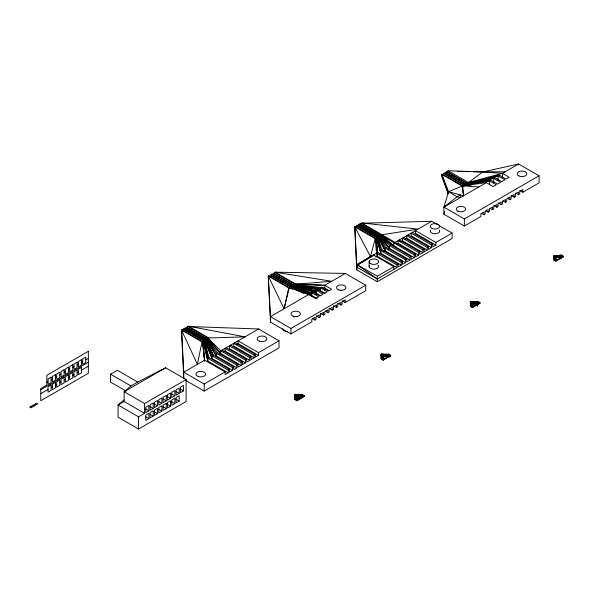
<?xml version="1.0" encoding="UTF-8"?>
<svg xmlns="http://www.w3.org/2000/svg" width="593" height="593" viewBox="0 0 593 593"><rect width="100%" height="100%" fill="white"/><g stroke="black" fill="none" stroke-linecap="round" stroke-linejoin="round"><path stroke-width="0.89" d="M355.363 226.548L355.978 226.978L356.593 225.837L377.029 237.637L380.839 250.617L401.276 262.417L401.276 265.108L380.839 253.315L376.414 238.779L355.363 226.548L354.822 226.86L354.822 228.431L356.83 269.919L377.267 281.719L377.318 276.205L393.826 266.672L393.834 269.407M472.532 307.53C472.732 305.284 476.461 307.092 472.221 305.158L470.486 305.803L470.486 306.344L472.532 307.53L480.019 303.208L480.019 302.66L477.973 301.481L470.642 301.837L475.49 305.543C463.303 295.633 489.796 314.238 470.916 301.681M389.505 356.082L388.741 356.326M269.741 276.835L270.319 274.93L290.755 286.73L294.877 288.591M271.238 275.975L271.816 274.062L292.253 285.863L294.847 286.738M272.736 275.108L273.314 273.195L293.75 284.996L295.551 285.433M274.233 274.24L274.544 272.491L275.085 272.18L345.311 273.425L365.748 285.226L365.748 290.718L345.2 302.578L341.998 300.733M290.177 288.635L290.755 286.73L312.14 293.387M293.172 286.908L293.75 284.996L320.746 288.539M382.47 355.407L381.166 354.273L388.697 354.103L390.735 355.289L390.735 355.837C390.364 358.387 383.849 356.356 386.147 356.363L386.414 356.134M385.465 356.445L383.36 355.363C389.356 358.454 382.507 352.146 382.574 357.638L380.988 354.377L383.449 355.63C392.462 355.563 382.522 356.156 381.469 354.103M388.697 354.103L386.332 355.941L383.664 355.192L387.333 354.896L381.67 353.984L380.988 354.77L381.21 358.973L383.256 360.159L387.822 357.52M204.518 361.018L203.147 342.028L201.991 341.909L197.387 364.324L181.554 330.108L182.095 329.797L203.147 342.028L207.765 361.026L228.201 372.827L228.201 370.128L207.765 358.328L203.762 340.886L183.326 329.085L182.711 330.227L182.095 329.797M290.807 288.532L268.822 275.797L268.273 276.108L284.099 308.768L288.709 287.909L289.258 287.598L308.671 294.58L315.483 298.509L318.597 296.715L311.785 292.779L311.785 296.848M519.75 190.457L522.841 192.243L522.841 189.545L519.727 191.346L519.727 194.044L518.519 194.741L518.519 192.043L515.406 193.844L515.406 196.542L514.19 197.239L514.19 194.541L511.077 196.342L511.077 199.04L509.869 199.737L509.869 197.039L506.748 198.84L506.748 201.538L505.54 202.235L505.54 199.537L502.427 201.338L502.427 204.029L501.211 204.733L501.211 202.035L498.098 203.836L498.098 206.527L496.89 207.231L496.89 204.533L493.776 206.327L493.776 209.025L492.561 209.729L492.561 207.031L489.447 208.825L489.447 211.523L488.239 212.227L488.239 209.529L485.118 211.323L485.118 214.021L483.91 214.725L483.91 212.027L480.864 213.784L480.864 216.482L464.356 226.015L443.92 214.214L444.557 211.568M557.287 257.421L553.625 256.065L554.299 258.111L556.167 256.954L559.369 256.584L561.727 257.859L555.878 261.231L553.832 260.053C555.552 255.857 550.793 255.279 557.309 257.458M284.099 308.768L289.258 287.598L292.49 289.221M382.574 357.638L383.093 355.526L386.021 356.712L386.102 356.311M383.367 359.721L382.5 359.773L382.507 359.032M356.83 269.919L354.822 226.86L375.258 238.66L376.511 253.115L396.947 264.908L396.947 267.606L377.267 278.969L357.557 267.591L357.468 264.908L370.455 256.606L375.258 238.66L375.799 238.349L376.414 238.779L377.578 253.293M443.92 214.214L443.92 207.12L448.59 191.658L441.778 174.349L442.326 174.038L462.762 185.839L478.796 186.98M553.832 260.053L554.299 257.799L558.072 256.895L559.066 257.547L558.072 257.332M443.141 174.616L443.823 173.171L464.26 184.972L466.076 185.075M444.639 173.749L445.321 172.304L465.757 184.104L468.5 184.089M446.136 172.882L446.818 171.444L467.254 183.237L469.085 183.141M447.633 172.014L448.049 170.732L482.65 171.992L502.404 173.349L509.217 177.285L506.103 179.086L499.291 175.15L466.987 183.4L446.544 171.599M465.105 185.468L465.757 184.104L494.962 177.648L501.782 181.584L504.895 179.783L498.083 175.847L467.254 183.237L470.916 182.814M468.099 183.734L468.485 182.533L482.65 171.992L518.63 163.987L539.067 175.787L539.067 182.881L522.841 192.243M553.736 256.154L557.539 257.28L555.723 257.214L557.287 257.295L555.723 257.214L555.789 258.926L555.152 258.904L554.299 257.799L555.789 258.214L555.663 257.243L554.299 258.111L553.625 256.065M557.376 257.169L555.93 257.243L553.951 255.879L559.94 255.82M553.795 255.961C556.434 259.015 558.161 254.338 561.304 255.027L563.35 256.213L563.35 256.917L561.727 257.859M387.822 356.119C389.831 355.185 386.732 355.148 388.734 356.163M555.774 257.325L558.51 256.643L559.622 257.229L559.933 256.606L559.933 257.051L558.94 256.398C551.416 257.599 560.667 257.332 558.384 256.717L555.871 257.125L557.539 257.154M187.818 326.491L208.254 338.292L220.744 350.834L241.181 362.634L241.181 365.332L220.744 353.532L207.646 339.433L187.21 327.632L187.818 326.491L258.592 328.982L279.036 340.782L279.036 347.876L204.2 391.084L186.12 380.639M210.5 343.977L207.646 339.433L208.803 337.973L244.968 336.846L188.366 326.18L208.803 337.973M295.314 394.352L300.34 398.414L300.651 397.962L295.314 394.352L302.393 394.597L304.431 395.783L304.431 396.487L296.952 400.809L294.906 399.63L294.684 394.716L297.145 395.731L298.175 397.303C304.283 401.824 294.128 392.173 297.864 397.488L300.214 398.481M297.293 395.642L301.029 395.39L295.366 394.323L294.684 395.02M184.823 328.226L205.26 340.019L212.094 355.83L232.53 367.63L232.53 370.329L212.094 358.528L204.644 341.16L184.208 329.36L184.823 328.226L206.149 340.3L216.415 356.03L236.859 367.83L236.859 365.132L216.415 353.332L206.757 339.159L186.321 327.358L185.705 328.5L206.149 340.3L213.302 355.133L233.738 366.934L233.738 369.624L236.859 367.83M203.147 342.028L203.762 340.886L204.644 341.16L207.995 355.97M204.644 341.16L205.534 339.863L213.302 355.133L212.094 355.83L212.094 358.528L205.26 340.019M207.646 339.433L206.757 339.159L206.149 340.3L209.21 347.809M358.09 224.977L378.527 236.77L385.161 248.119L405.597 259.919L405.597 262.61L385.161 250.817L377.911 237.912L357.475 226.111L358.09 224.977L378.801 236.614L389.49 248.319L409.926 260.119L409.926 257.421L389.49 245.621L380.024 235.91L359.588 224.11L358.973 225.251L379.409 237.044L382.455 242.767M361.085 223.242L414.255 254.923L414.255 257.621L393.811 245.821L380.914 236.184L360.47 224.384L361.085 223.242L431.667 221.271L437.167 224.443M376.414 238.779L377.304 237.482L377.911 237.912L380.587 247.422M377.911 237.912L378.801 236.614L386.377 247.414L406.813 259.215L406.813 261.913L409.926 260.119M379.409 237.044L380.298 235.747L383.79 239.542M380.914 236.184L382.07 234.724L418.043 229.135L361.634 222.931L415.463 254.219L415.463 256.917L418.576 255.123L418.576 252.425L398.14 240.625L398.14 243.323L418.576 255.123M294.862 394.612L296.908 395.79L297.308 397.532L299.354 398.985L296.997 397.985L297.086 395.687L297.864 397.488L298.294 396.962L300.651 398.237M470.612 301.852L470.486 306.344M475.801 305.365C474.022 303.171 472.799 305.677 472.532 303.105L472.888 304.417L474.934 305.869L472.577 304.869L472.532 303.105L473.318 304.439L475.364 305.617L472.658 303.03L473.006 304.617L475.364 305.617M472.747 303.06L473.755 304.187L476.231 305.113M475.92 305.299L472.895 302.971L476.609 302.267L470.968 301.644L470.286 302.2M303.134 396.443L302.756 396.013L302.304 396.42M477.061 303.846L477.854 303.638M123.937 399.927L118.074 405.026L118.074 417.213L138.517 429.013L186.098 401.543L186.098 379.564L165.662 367.764L137.754 382.048L130.942 385.976L124.13 391.736L124.13 401.528L144.573 413.328L144.573 403.536L186.098 379.564M539.067 175.787L464.356 218.921L443.92 207.12L457.099 196.802L460.331 194.949L460.331 197.595M563.35 256.213L555.878 260.52L553.832 259.341L555.478 258.125L555.789 258.652M297.011 399.978L296.248 400.016M470.56 306.114L470.286 302.037L472.332 303.223L472.458 304.669L474.496 305.847L472.532 307.256C467.818 306.388 473.666 302.912 474.934 305.869M401.276 265.108L398.162 266.909L398.162 264.211L377.719 252.41L356.83 264.471L357.468 264.908L373.397 254.908L393.826 266.672M46.817 382.374L48.033 381.677M51.146 379.876L52.354 379.179M55.475 377.378L56.683 376.681M59.797 374.88L61.012 374.183M64.126 372.382L65.334 371.685M68.447 369.884L69.663 369.187M72.776 367.386L73.984 366.689M77.105 364.895L78.313 364.191M81.426 362.397L82.642 361.693M85.755 359.899L88.35 358.394M40.761 389.742L88.35 362.271M40.761 393.663L48.033 389.468M51.146 387.666L52.354 386.97M55.475 385.168L56.683 384.472M59.797 382.678L61.012 381.974M64.126 380.18L65.334 379.476M68.447 377.682L69.663 376.978M72.776 375.184L73.984 374.479M77.105 372.686L78.313 371.981M81.426 370.188L88.35 366.192M356.593 225.837L377.304 237.482L382.048 249.912L402.484 261.713L402.484 264.411L405.597 262.61M359.588 224.11L380.298 235.747L390.698 244.916L411.134 256.717L411.134 259.415L414.255 257.621M183.326 329.085L204.036 340.73L208.981 357.631L229.417 369.424L229.417 372.122L232.53 370.329M186.321 327.358L207.031 338.996L217.631 352.635L238.067 364.436L238.067 367.126L241.181 365.332M126.227 391.121L110.506 382.048L110.506 374.183L117.318 370.247L137.754 382.048M443.549 173.326L463.985 185.127L490.641 180.146L497.453 184.075L500.566 182.281L493.754 178.345L465.757 184.104L468.5 183.912M271.542 274.218L291.978 286.019L316.425 290.97M274.544 272.491L294.98 284.292L331.687 281.29L275.085 272.18L295.522 283.973L324.764 285.285L331.576 289.221L328.463 291.022L321.651 287.086L320.435 287.783L320.435 290.585L324.979 293.201M165.662 367.764L124.13 391.736L144.573 403.536M443.92 207.12L486.312 182.644L493.124 186.573L496.245 184.779L489.425 180.843L464.26 184.972L466.076 184.942M466.713 185.342L463.985 185.127L489.425 180.843L490.641 180.146M445.046 172.467L465.483 184.26L493.754 178.345L494.962 177.648M471.554 183.215L466.987 183.4L498.083 175.847L499.291 175.15M448.59 171.207L448.049 170.732L468.485 182.533L502.404 173.349L518.63 163.987M382.048 249.912L380.839 250.617L380.839 253.315L379.275 254.212M386.377 247.414L385.161 248.119L385.161 250.817L383.604 251.714M390.698 244.916L389.49 245.621L389.49 248.319L387.933 249.216M431.667 221.271L393.811 243.123L393.811 245.821L381.521 235.043M377.267 278.969L357.468 264.908L374.116 255.294M308.671 294.58L270.475 316.632L270.475 322.125L290.911 333.926L311.807 321.858L311.807 319.167L314.92 317.366L314.92 320.064L316.128 319.368L316.128 316.669L319.242 314.868L319.242 317.566L320.457 316.87L320.457 314.171L323.57 312.37L323.57 315.068L324.779 314.372L324.779 311.673L327.899 309.872L327.899 312.57L329.108 311.874L329.108 309.175L332.221 307.374L332.221 310.072L333.436 309.376L333.436 306.677L336.55 304.876L336.55 307.574L337.758 306.877L337.758 304.179L340.871 302.378L340.871 305.076L342.087 304.379L342.087 301.681L345.2 299.88L345.2 302.578M311.785 292.779L312.993 292.082L319.805 296.011L322.926 294.217L316.113 290.281L316.113 294.35M316.113 290.281L317.322 289.584L324.134 293.52L327.247 291.719L320.435 287.783M313.934 287.924L294.98 284.292L324.764 285.285L345.311 273.425M124.13 401.528L118.074 405.026L138.517 416.827L144.573 413.328M396.584 244.22L398.14 243.323M400.905 241.722L402.469 240.825L422.905 252.625L422.905 249.927L402.469 238.127L402.469 240.825M405.234 239.224L406.791 238.327L427.227 250.127L427.227 247.429L406.791 235.629L406.791 238.327M375.68 257.125L377.237 256.228L396.947 267.606M228.201 372.827L225.088 374.62L225.088 371.922L204.652 360.129L183.763 372.189L183.763 378.393M208.981 357.631L207.765 358.328L207.765 361.026L203.762 340.886M217.631 352.635L216.415 353.332L216.415 356.03L206.757 339.159M258.592 328.982L220.744 350.834L220.744 353.532L219.188 354.429M223.517 351.931L225.073 351.034L245.509 362.834L245.509 360.136L225.073 348.336L225.073 351.034M236.488 344.444L238.045 343.54L258.489 355.34L258.489 352.642L279.036 340.782M396.947 264.908L398.162 264.211M401.276 262.417L402.484 261.713M405.597 259.919L406.813 259.215M409.926 257.421L411.134 256.717M414.255 254.923L415.463 254.219M418.576 252.425L419.792 251.721L419.792 254.419L422.905 252.625M422.905 249.927L424.114 249.23L424.114 251.921L427.227 250.127M427.227 247.429L428.442 246.732L428.442 249.423L431.556 247.629L431.556 244.931L411.119 233.131L411.119 235.829L431.556 247.629M431.556 244.931L432.764 244.234L432.764 246.933L435.885 245.131L435.885 242.433L415.441 230.633L415.441 233.331L435.885 245.131M435.885 242.433L452.103 233.071L452.103 238.512L377.267 281.719M288.709 287.909L268.273 276.108L270.475 316.632L290.911 328.433L365.748 285.226M148.895 410.83L145.782 412.632L145.782 407.235L148.895 405.434L148.895 410.83L145.752 409.014M153.224 408.332L150.111 410.134L150.111 404.737L153.224 402.936L153.224 408.332L150.081 406.516M157.545 405.834L154.432 407.636L154.432 402.239L157.545 400.438L157.545 405.834L153.617 403.566M161.874 403.336L158.761 405.138L158.761 399.741L161.874 397.94L161.874 403.336L158.731 401.52M166.203 400.838L163.082 402.64L163.082 397.243L166.203 395.449L166.203 400.838L163.053 399.022M170.525 398.34L167.411 400.142L167.411 394.745L170.525 392.951L170.525 398.34L166.596 396.072M174.853 395.842L171.74 397.644L171.74 392.247L174.853 390.453L174.853 395.842L171.711 394.034M179.175 393.344L176.062 395.146L176.062 389.749L179.175 387.955L179.175 393.344L176.032 391.536M183.504 390.854L180.391 392.648L180.391 387.251L183.504 385.457L183.504 390.854L180.361 389.038M201.991 341.909L181.554 330.108L183.763 372.189L204.2 383.99L225.088 371.922M228.201 370.128L229.417 369.424M232.53 367.63L233.738 366.934M236.859 365.132L238.067 364.436M241.181 362.634L242.396 361.938L242.396 364.636L245.509 362.834M245.509 360.136L246.718 359.44L246.718 362.138L249.831 360.336L249.831 357.638L229.395 345.838L229.395 348.536L249.831 360.336M249.831 357.638L251.047 356.942L251.047 359.64L254.16 357.838L254.16 355.14L233.724 343.34L233.724 346.038L254.16 357.838M254.16 355.14L255.368 354.444L255.368 357.142L258.489 355.34M148.895 418.621L145.782 420.422L145.782 415.026L148.895 413.232L148.895 418.621L145.752 416.805M153.224 416.123L150.111 417.924L150.111 412.528L153.224 410.734L153.224 416.123L150.081 414.307M157.545 413.625L154.432 415.426L154.432 410.03L157.545 408.236L157.545 413.625L153.617 411.357M161.874 411.134L158.761 412.928L158.761 407.532L161.874 405.738L161.874 411.134L158.731 409.318M166.203 408.636L163.082 410.43L163.082 405.034L166.203 403.24L166.203 408.636L163.053 406.82M170.525 406.138L167.411 407.932L167.411 402.536L170.525 400.742L170.525 406.138L166.596 403.87M174.853 403.64L171.74 405.434L171.74 400.038L174.853 398.244L174.853 403.64L171.711 401.824M179.175 401.142L176.062 402.936L176.062 397.547L179.175 395.746L179.175 401.142L176.032 399.326M299.354 398.985L297.308 397.807L296.908 395.79L297.427 397.733L297.864 397.214L299.902 398.666M297.308 397.807L296.848 395.902L294.684 394.716L296.27 398.133L296.782 395.865L296.997 397.985C297.819 396.25 302.452 400.801 297.738 397.288M302.378 396.969L300.021 395.968L302.378 396.969L304.431 395.783M294.684 394.716L294.906 398.919L296.952 400.097L299.042 399.163M299.354 398.711L299.784 398.733M300.651 397.962C303.008 398.073 295.358 394.945 301.081 397.985M301.081 397.718L301.511 397.466L299.472 396.554M301.511 397.466C303.875 397.569 296.226 394.441 301.948 397.488M301.948 397.214L302.378 397.236M470.553 301.963L472.599 303.149M473.874 304.12L472.836 302.927L473.874 304.12L477.973 301.481L477.973 302.03M470.968 301.644C477.321 304.898 476.327 304.365 477.098 304.617M476.787 304.528L475.052 303.438M477.528 304.098L475.171 303.097L477.958 304.12L475.92 302.667L477.958 304.12M477.647 304.031L475.92 302.934M478.395 303.601L476.038 302.6L478.395 303.601L480.019 302.66M471.984 305.484L476.475 302.89M555.663 257.481L556.345 257.088M385.776 356.26L384.123 355.896L385.776 356.341L385.895 355.718L386.888 356.215L387.318 355.689L387.007 356.148L383.538 355.266L386.332 355.941L386.332 355.474L386.206 356.089L384.138 355.748L386.206 356.015L384.264 355.815L385.895 356.274L385.895 355.718M386.206 355.541L386.888 355.933L385.027 356.689L383.093 355.526L385.027 356.504M385.895 356.274L385.027 356.771L385.027 356.223L381.21 358.424L381.21 358.973M386.206 356.089L386.643 355.844L383.664 355.192L381.618 354.014M553.832 259.341L558.072 256.895M559.592 257.125L559.251 256.843C551.698 258.652 559.495 254.997 558.94 257.028L556.019 257.043L558.821 256.465L560.022 256.873M559.251 256.843L556.145 256.969L559.369 256.146L560.363 256.361L560.051 256.977L560.051 256.539M554.981 257.088L553.625 256.302L554.299 255.753L556.293 256.888L561.304 255.027L561.304 255.739M386.458 356.185L386.147 356.645L383.241 355.437L385.339 356.512M476.231 304.846L476.661 304.594M477.098 304.35L477.528 304.365M477.958 303.846L478.395 303.868M558.94 257.103L559.94 256.524M559.066 257.547L559.066 257.11L558.754 257.725M559.503 256.858L559.192 257.481L558.51 257.088M558.413 257.725L558.384 257.347M559.71 256.977L559.681 256.599M383.034 355.555L380.988 354.377L381.21 358.424L383.256 359.61L390.735 355.289M554.099 255.791L556.167 256.954L559.369 256.146L559.369 256.858M556.167 256.954L559.369 256.776L556.167 256.954L559.251 256.213L560.363 256.799M475.816 181.495L468.485 182.533L473.066 182.147M556.293 256.888L559.681 256.406M486.312 182.644L462.762 185.839L448.59 191.658L448.59 193.229M466.987 183.4L474.304 182.659M556.145 256.969L559.251 256.658M558.94 256.836L556.019 257.043L558.821 256.902M471.872 183.919L465.483 184.26L469.13 184.312M504.999 171.851L473.444 171.777M463.985 185.127L471.257 185.157M457.796 171.414L468.841 171.673M470.968 301.807L476.223 301.97M381.67 353.984L383.715 355.163L387.318 355.689M554.299 255.753L560.363 256.361M383.715 355.555L383.715 355.163L386.643 355.296M464.571 185.928L462.762 185.839L463.474 195.831L448.59 191.658L457.099 196.802L460.427 197.588M383.597 355.541L386.643 355.763L383.597 355.541L381.166 354.273M294.98 284.292L324.764 288.087L329.308 290.703M383.664 355.192L387.318 355.963M386.206 355.696L383.538 355.266L386.206 356.015M300.051 286.1L293.75 284.996L320.435 289.362L293.476 285.159L273.039 273.358M301.852 286.419L303.653 286.73M320.435 290.585L293.476 285.159L314.349 290.837M386.206 355.822L383.508 355.281L386.332 355.941M311.799 293.387L291.978 286.019L316.113 291.86L292.253 285.863L302.104 288.42M381.321 354.184L385.776 355.948M383.449 355.63L386.577 356.393L386.844 355.963M291.978 286.019L316.113 293.075L320.65 295.699M383.36 355.363L386.458 356.467M383.389 355.348L385.895 356.193M555.834 260.038L555.107 260.142L555.352 260.497M384.724 356.104L383.241 355.437L385.339 356.2M298.457 289.547L290.755 286.73L311.785 294.35L290.481 286.886L270.045 275.085M383.211 355.452L385.339 356.319M303.594 293.409L290.481 286.886L311.785 295.573L317.085 298.635M470.486 305.803L472.539 306.974M357.468 264.908L377.318 276.205M515.421 192.955L518.519 194.741M511.092 195.453L514.19 197.239M507.541 198.396L509.869 199.737M503.183 200.871L505.54 202.235M498.068 202.917L501.211 204.733M441.778 174.349L448.308 193.948L441.778 176.714L441.778 174.349L462.214 186.15L463.474 195.831M493.747 205.415L496.89 207.231M490.203 208.365L492.561 209.729M485.875 210.863L488.239 212.227M558.384 256.717L559.066 257.11M559.851 257.629L560.985 258.289M481.553 213.361L483.91 214.725M553.951 255.879L556.234 257.08M438.738 225.355L452.103 233.071M412.328 232.434L432.764 244.234M408.006 234.932L428.442 246.732M403.677 237.43L424.114 249.23M399.348 239.928L419.792 251.721M478.655 302.423L480.019 303.208M476.038 302.867L478.084 304.046M475.608 303.119L477.647 304.298M475.171 303.364L477.217 304.55M474.741 303.616L476.787 304.795M474.311 303.594L476.661 304.869M472.895 302.971L470.849 301.793M474.311 303.868L476.349 305.047M470.338 302.007L472.443 303.231L472.888 304.683L472.384 303.186L471.85 305.017L470.286 302.037M475.052 305.528L472.888 304.683L472.51 303.119L473.006 304.617M474.496 306.114L472.458 304.669M474.185 306.025L472.221 305.158L472.443 303.231M337.676 303.231L340.871 305.076M333.348 305.729L336.55 307.574M329.026 308.227L332.221 310.072M325.535 311.206L327.899 312.57M320.428 313.252L323.57 315.068M388.697 354.658L390.735 355.837M386.332 355.474L387.007 355.867M385.776 355.793L386.532 356.141M316.099 315.75L319.242 317.566M382.352 355.555L380.988 354.377M312.563 318.7L314.92 320.064M258.489 352.642L238.045 340.842L238.045 343.54M234.932 342.643L255.368 354.444M230.61 345.141L251.047 356.942M226.281 347.639L246.718 359.44M221.96 350.137L242.396 361.938M300.021 396.235L302.067 397.414M301.637 397.399L299.591 396.213L301.637 397.666M295.366 394.323L297.412 395.501M301.511 397.733L299.161 396.465L301.2 397.918M294.951 394.641L296.997 395.82L297.738 397.555L297.056 395.701L297.864 397.488M300.77 397.896L298.724 396.717L300.77 398.162M297.427 397.733L296.937 395.776L297.427 397.733L299.472 398.911M299.042 398.896L296.997 397.718L296.848 395.902M110.506 374.183L130.942 385.976M359.862 223.954L360.47 224.384M358.365 224.814L358.973 225.251M356.86 225.681L357.475 226.111M186.595 327.203L187.21 327.632M185.098 328.062L185.705 328.5M183.593 328.93L184.208 329.36M470.553 305.847L472.532 307.256M472.955 302.86L474.185 303.935M380.298 235.747L382.611 238.386M297.352 395.531L298.605 397.058L302.393 394.597L302.393 395.309M208.254 338.292L220.744 353.532M380.024 235.91L389.49 248.319M207.031 338.996L209.922 343.451M298.175 397.303L297.204 395.62L298.294 397.236M378.801 236.614L380.135 239.001M354.822 226.86L370.455 256.606M297.086 395.687L297.864 397.214M473.318 304.439L472.658 303.03L473.444 304.365M378.527 236.77L385.161 250.817M205.534 339.863L206.942 343.132M377.304 237.482L379.409 244.205M204.036 340.73L207.402 354.088M377.029 237.637L380.839 253.315M376.511 253.115L377.237 256.228L377.237 253.53M356.83 264.471L357.557 267.591M377.719 252.41L375.799 238.349L377.215 250.698M204.652 360.129L202.532 341.598L204.125 357.52M204.296 359.284L204.474 361.055M270.475 322.125L268.273 276.108M183.719 378.356L181.554 330.108M559.681 255.968L559.681 256.673M559.251 256.213L559.251 256.925M558.821 256.465L558.821 257.095M555.878 260.52L555.878 261.231M502.404 173.349L502.404 177.744M498.083 175.847L498.083 180.242M493.754 178.345L493.754 182.74M489.425 180.843L489.425 184.364M464.356 218.921L464.356 226.015M385.976 356.46L385.709 356.897M385.546 356.63L385.339 356.045M385.465 355.97L385.465 356.519M383.256 359.61L383.256 360.159M369.12 261.706L369.12 266.427M324.764 285.285L324.764 289.992M296.997 397.985L294.906 398.919L294.906 399.63M296.952 400.097L296.952 400.809M290.911 328.433L290.911 333.926M204.2 383.99L204.2 391.084M138.517 416.827L138.517 429.013M340.345 290.4A4.722 2.728 0 0 1 341.575 290.362M293.505 316.951A4.722 2.728 0 0 1 297.1 316.773M439.302 229.958A4.722 2.728 0 0 1 435.077 233.775A4.722 2.728 0 0 1 430.585 230.062M377.919 265.041A4.722 2.728 0 0 1 374.472 269.118A4.722 2.728 0 0 1 369.276 265.716M287.412 331.539A4.722 2.728 0 0 1 282.787 328.759M555.07 259.497L556.004 259.578L555.07 259.497M561.171 255.961L562.12 256.065L561.215 255.894M471.731 305.929L472.658 305.995L471.731 305.929M471.731 305.454L472.658 305.521L471.731 305.454M383.278 358.068L384.205 358.165L383.278 358.068M302.274 395.501L303.208 395.598L302.274 395.501M296.152 399.03L297.093 399.133L296.152 399.03M477.862 301.889L478.773 302.015L477.862 301.889M477.862 302.363L478.773 302.489L477.862 302.363M88.35 351.308L46.817 375.28L46.817 385.072L40.761 388.571L40.761 400.757L88.35 373.286L88.35 351.308M51.146 377.178L48.033 378.979L48.033 384.375L51.146 382.574L51.146 377.178M55.475 374.68L52.354 376.481L52.354 381.877L55.475 380.076L55.475 374.68M59.797 372.182L56.683 373.983L56.683 379.379L59.797 377.578L59.797 372.182M64.126 369.684L61.012 371.485L61.012 376.881L64.126 375.08L64.126 369.684M68.447 367.186L65.334 368.987L65.334 374.383L68.447 372.582L68.447 367.186M72.776 364.695L69.663 366.489L69.663 371.885L72.776 370.084L72.776 364.695M77.105 362.197L73.984 363.991L73.984 369.387L77.105 367.586L77.105 362.197M81.426 359.699L78.313 361.493L78.313 366.889L81.426 365.088L81.426 359.699M85.755 357.201L82.642 358.995L82.642 364.391L85.755 362.597L85.755 357.201M51.146 384.968L48.033 386.769L48.033 392.166L51.146 390.364L51.146 384.968M55.475 382.478L52.354 384.271L52.354 389.668L55.475 387.866L55.475 382.478M59.797 379.98L56.683 381.773L56.683 387.17L59.797 385.368L59.797 379.98M64.126 377.482L61.012 379.275L61.012 384.672L64.126 382.87L64.126 377.482M68.447 374.984L65.334 376.777L65.334 382.174L68.447 380.38L68.447 374.984M72.776 372.486L69.663 374.279L69.663 379.676L72.776 377.882L72.776 372.486M77.105 369.988L73.984 371.781L73.984 377.178L77.105 375.384L77.105 369.988M81.426 367.49L78.313 369.291L78.313 374.68L81.426 372.886L81.426 367.49M30.465 406.553L29.65 407.02L31.014 407.806L37.826 403.877L36.462 403.092L35.647 403.559L35.988 404.152L34.149 404.426L34.49 405.019L32.645 405.293L32.986 405.879L31.963 405.686L31.147 406.153L31.488 406.746L30.465 406.553M198.158 376.481A4.818 2.78 0 0 0 205.601 374.309A4.818 2.78 0 0 0 198.611 371.678A4.818 2.78 0 0 0 198.158 376.481M259.4 341.153A4.818 2.78 0 0 0 266.813 338.944A4.818 2.78 0 0 0 259.786 336.342A4.818 2.78 0 0 0 259.4 341.153M518.905 175.936A4.818 2.78 0 0 0 526.769 174.327A4.818 2.78 0 0 0 520.424 171.199A4.818 2.78 0 0 0 518.905 175.936M370.514 263.633A4.722 2.728 0 0 0 378.401 262.388A4.722 2.728 0 0 0 372.604 259.067A4.722 2.728 0 0 0 370.514 263.633M432.186 228.527A4.722 2.728 0 0 0 439.672 226.63A4.722 2.728 0 0 0 433.09 223.835A4.722 2.728 0 0 0 432.186 228.527M458.018 211.219A4.722 2.728 0 0 0 465.616 209.485A4.722 2.728 0 0 0 459.212 206.549A4.722 2.728 0 0 0 458.018 211.219M293.142 316.188A4.722 2.728 0 0 0 300.399 314.016A4.722 2.728 0 0 0 293.505 311.473A4.722 2.728 0 0 0 293.142 316.188M338.559 289.836A4.722 2.728 0 0 0 345.927 287.783A4.722 2.728 0 0 0 339.174 285.129A4.722 2.728 0 0 0 338.559 289.836"/></g></svg>
